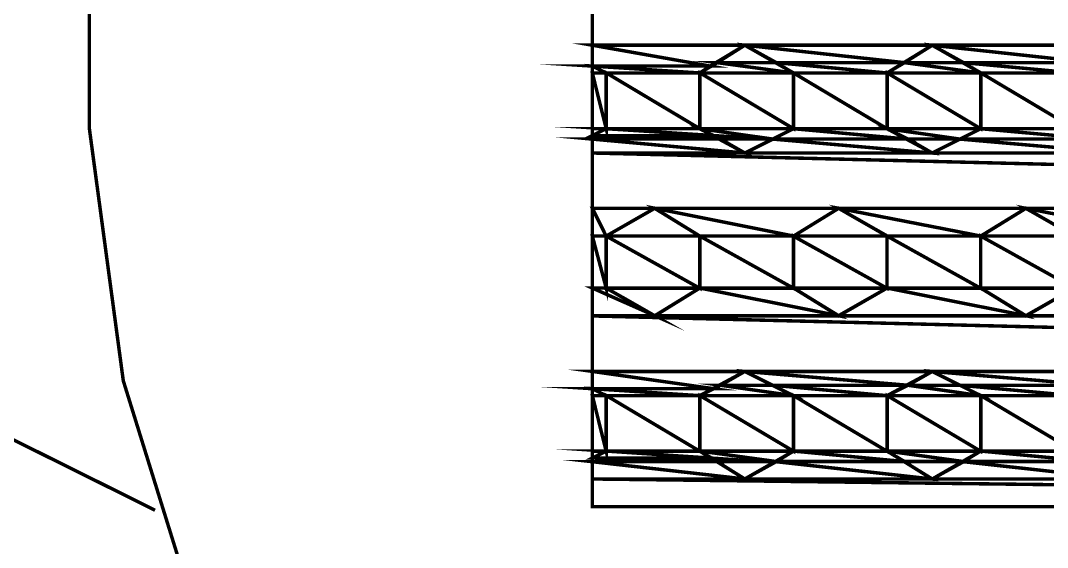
# Model space of a CAD drawing. Header units: metres. Extents: x -593 to 248, y 430 to 1024.
# Drawn here: x -420.08 to -407.53, y 544.42 to 550.85 of the extents above; entities that cross this region are included whole.
import ezdxf

# ---------------------------------------------------------------- set-up
doc = ezdxf.new("R2010")
doc.units = ezdxf.units.M
doc.header["$MEASUREMENT"] = 0
for name, color, linetype in [('C00-00-00-BLACK', 7, 'Continuous'), ('C00-7E-FF', 150, 'Continuous'), ('C62-64-65', 252, 'Continuous'), ('C93-95-97', 253, 'Continuous')]:
    doc.layers.add(name, color=color, linetype=linetype)

msp = doc.modelspace()

# ---------------------------------------------------------------- linework, layer by layer
at = {"layer": 'C00-00-00-BLACK', "const_width": 0.0423}
for points in [[(-413.091, 544.914), (-413.091, 558.395)], [(-411.777, 550.214), (-411.227, 550.553)], [(-411.227, 550.553), (-410.631, 550.214)], [(-409.488, 550.214), (-408.935, 550.553)], [(-408.935, 550.553), (-408.343, 550.214)], [(-413.091, 550.298), (-412.922, 550.214)], [(-412.922, 550.214), (-412.922, 549.533)], [(-411.777, 550.214), (-411.777, 549.533)], [(-410.631, 550.214), (-410.631, 549.533)], [(-409.488, 550.214), (-409.488, 549.533)], [(-408.343, 550.214), (-408.343, 549.533)], [(-413.091, 549.449), (-412.922, 549.533)], [(-411.777, 549.533), (-411.227, 549.236)], [(-411.227, 549.236), (-410.631, 549.533)], [(-409.488, 549.533), (-408.935, 549.236)], [(-408.935, 549.236), (-408.343, 549.533)], [(-412.922, 548.221), (-412.329, 548.56)], [(-412.329, 548.56), (-411.777, 548.221)], [(-410.631, 548.221), (-410.08, 548.56)], [(-410.08, 548.56), (-409.488, 548.221)], [(-408.343, 548.221), (-407.79, 548.56)], [(-407.79, 548.56), (-407.196, 548.221)], [(-412.922, 548.221), (-412.922, 547.586)], [(-411.777, 548.221), (-411.777, 547.586)], [(-410.631, 548.221), (-410.631, 547.586)], [(-409.488, 548.221), (-409.488, 547.586)], [(-408.343, 548.221), (-408.343, 547.586)], [(-412.922, 547.586), (-412.329, 547.245)], [(-412.329, 547.245), (-411.777, 547.586)], [(-410.631, 547.586), (-410.08, 547.245)], [(-410.08, 547.245), (-409.488, 547.586)], [(-408.343, 547.586), (-407.79, 547.245)], [(-407.79, 547.245), (-407.196, 547.586)], [(-411.777, 546.271), (-411.227, 546.567)], [(-411.227, 546.567), (-410.631, 546.271)], [(-409.488, 546.271), (-408.935, 546.567)], [(-408.935, 546.567), (-408.343, 546.271)], [(-413.091, 546.356), (-412.922, 546.271)], [(-412.922, 546.271), (-412.922, 545.594)], [(-411.777, 546.271), (-411.777, 545.594)], [(-410.631, 546.271), (-410.631, 545.594)], [(-409.488, 546.271), (-409.488, 545.594)], [(-408.343, 546.271), (-408.343, 545.594)], [(-413.091, 545.509), (-412.922, 545.594)], [(-411.777, 545.594), (-411.227, 545.253)], [(-411.227, 545.253), (-410.631, 545.594)], [(-409.488, 545.594), (-408.935, 545.253)], [(-408.935, 545.253), (-408.343, 545.594)], [(-385.736, 544.914), (-413.091, 544.914)]]:
    msp.add_lwpolyline(points, dxfattribs=at)
at = {"layer": 'C00-7E-FF', "const_width": 0.0423}
for points in [[(-418.437, 544.871), (-469.798, 570.391)], [(-415.763, 561.96), (-417.64, 558.496), (-418.826, 554.667), (-419.24, 551.582), (-419.24, 550.553), (-419.24, 549.529), (-418.826, 546.453), (-417.64, 542.635), (-415.763, 539.178), (-413.277, 536.167), (-410.265, 533.683), (-406.806, 531.806), (-402.986, 530.621), (-399.91, 530.206), (-398.884, 530.206), (-397.856, 530.206), (-394.769, 530.621), (-390.938, 531.806)]]:
    msp.add_lwpolyline(points, dxfattribs=at)
at = {"layer": 'C62-64-65', "const_width": 0.0423}
for points in [[(-411.227, 550.553), (-410.845, 550.34), (-411.564, 550.34), (-411.227, 550.553)], [(-408.935, 550.553), (-408.553, 550.34), (-409.277, 550.34), (-408.935, 550.553)], [(-413.091, 550.214), (-412.922, 549.533), (-413.091, 549.533), (-413.091, 550.214)], [(-413.091, 550.298), (-412.922, 550.214), (-413.091, 550.214), (-413.091, 550.298)], [(-410.845, 550.34), (-411.564, 550.34), (-410.634, 550.214), (-410.845, 550.34)], [(-411.564, 550.34), (-410.634, 550.214), (-411.779, 550.214), (-411.564, 550.34)], [(-408.553, 550.34), (-409.274, 550.34), (-408.343, 550.214), (-408.553, 550.34)], [(-409.274, 550.34), (-408.343, 550.214), (-409.488, 550.214), (-409.274, 550.34)], [(-412.922, 550.214), (-413.091, 550.214), (-412.922, 549.533), (-412.922, 550.214)], [(-410.631, 550.214), (-411.774, 550.214), (-410.631, 549.533), (-410.631, 550.214)], [(-411.774, 550.214), (-410.631, 549.533), (-411.774, 549.533), (-411.774, 550.214)], [(-408.343, 550.214), (-409.485, 550.214), (-408.343, 549.533), (-408.343, 550.214)], [(-409.485, 550.214), (-408.343, 549.533), (-409.485, 549.533), (-409.485, 550.214)], [(-411.777, 549.533), (-410.885, 549.406), (-411.52, 549.406), (-411.777, 549.533)], [(-409.488, 549.533), (-408.596, 549.406), (-409.231, 549.406), (-409.488, 549.533)], [(-413.091, 549.533), (-412.922, 549.533), (-413.091, 549.449), (-413.091, 549.533)], [(-410.631, 549.533), (-411.777, 549.533), (-410.885, 549.406), (-410.631, 549.533)], [(-408.343, 549.533), (-409.488, 549.533), (-408.596, 549.406), (-408.343, 549.533)], [(-411.523, 549.406), (-410.888, 549.406), (-411.227, 549.236), (-411.523, 549.406)], [(-409.231, 549.406), (-408.596, 549.406), (-408.935, 549.236), (-409.231, 549.406)], [(-412.329, 548.56), (-411.777, 548.221), (-412.922, 548.221), (-412.329, 548.56)], [(-410.08, 548.56), (-409.488, 548.221), (-410.631, 548.221), (-410.08, 548.56)], [(-407.79, 548.56), (-407.196, 548.221), (-408.343, 548.221), (-407.79, 548.56)], [(-411.777, 548.221), (-412.922, 548.221), (-411.777, 547.583), (-411.777, 548.221)], [(-412.922, 548.221), (-411.777, 547.583), (-412.922, 547.583), (-412.922, 548.221)], [(-409.488, 548.221), (-410.634, 548.221), (-409.488, 547.583), (-409.488, 548.221)], [(-410.634, 548.221), (-409.488, 547.583), (-410.634, 547.583), (-410.634, 548.221)], [(-407.196, 548.221), (-408.343, 548.221), (-407.196, 547.583), (-407.196, 548.221)], [(-408.343, 548.221), (-407.196, 547.583), (-408.343, 547.583), (-408.343, 548.221)], [(-412.922, 547.586), (-411.777, 547.586), (-412.329, 547.245), (-412.922, 547.586)], [(-410.631, 547.586), (-409.488, 547.586), (-410.08, 547.245), (-410.631, 547.586)], [(-408.343, 547.586), (-407.196, 547.586), (-407.79, 547.245), (-408.343, 547.586)], [(-411.227, 546.567), (-410.888, 546.398), (-411.523, 546.398), (-411.227, 546.567)], [(-408.935, 546.567), (-408.596, 546.398), (-409.231, 546.398), (-408.935, 546.567)], [(-413.091, 546.271), (-412.922, 545.592), (-413.091, 545.592), (-413.091, 546.271)], [(-411.523, 546.398), (-410.634, 546.271), (-411.779, 546.271), (-411.523, 546.398)], [(-410.888, 546.398), (-411.523, 546.398), (-410.634, 546.271), (-410.888, 546.398)], [(-409.231, 546.398), (-408.343, 546.271), (-409.488, 546.271), (-409.231, 546.398)], [(-408.596, 546.398), (-409.231, 546.398), (-408.343, 546.271), (-408.596, 546.398)], [(-413.091, 546.356), (-412.922, 546.271), (-413.091, 546.271), (-413.091, 546.356)], [(-411.774, 546.271), (-410.631, 545.592), (-411.774, 545.592), (-411.774, 546.271)], [(-409.485, 546.271), (-408.343, 545.592), (-409.485, 545.592), (-409.485, 546.271)], [(-412.922, 546.271), (-413.091, 546.271), (-412.922, 545.592), (-412.922, 546.271)], [(-410.631, 546.271), (-411.774, 546.271), (-410.631, 545.592), (-410.631, 546.271)], [(-408.343, 546.271), (-409.485, 546.271), (-408.343, 545.592), (-408.343, 546.271)], [(-413.091, 545.594), (-412.922, 545.594), (-413.091, 545.509), (-413.091, 545.594)], [(-410.631, 545.594), (-411.777, 545.594), (-410.842, 545.466), (-410.631, 545.594)], [(-411.777, 545.594), (-410.842, 545.466), (-411.562, 545.466), (-411.777, 545.594)], [(-408.343, 545.594), (-409.488, 545.594), (-408.553, 545.466), (-408.343, 545.594)], [(-409.488, 545.594), (-408.553, 545.466), (-409.274, 545.466), (-409.488, 545.594)], [(-411.564, 545.464), (-410.845, 545.464), (-411.227, 545.253), (-411.564, 545.464)], [(-409.277, 545.464), (-408.553, 545.464), (-408.935, 545.253), (-409.277, 545.464)]]:
    msp.add_lwpolyline(points, close=True, dxfattribs=at)
at = {"layer": 'C62-64-65'}
for points in [[(-411.227, 550.553), (-410.845, 550.34), (-411.564, 550.34), (-411.227, 550.553)], [(-408.935, 550.553), (-408.553, 550.34), (-409.277, 550.34), (-408.935, 550.553)], [(-411.564, 550.34), (-410.634, 550.214), (-411.779, 550.214), (-411.564, 550.34)], [(-410.845, 550.34), (-411.564, 550.34), (-410.634, 550.214), (-410.845, 550.34)], [(-409.274, 550.34), (-408.343, 550.214), (-409.488, 550.214), (-409.274, 550.34)], [(-408.553, 550.34), (-409.274, 550.34), (-408.343, 550.214), (-408.553, 550.34)], [(-413.091, 550.298), (-412.922, 550.214), (-413.091, 550.214), (-413.091, 550.298)], [(-412.922, 550.214), (-413.091, 550.214), (-412.922, 549.533), (-412.922, 550.214)], [(-413.091, 550.214), (-412.922, 549.533), (-413.091, 549.533), (-413.091, 550.214)], [(-410.631, 550.214), (-411.774, 550.214), (-410.631, 549.533), (-410.631, 550.214)], [(-411.774, 550.214), (-410.631, 549.533), (-411.774, 549.533), (-411.774, 550.214)], [(-408.343, 550.214), (-409.485, 550.214), (-408.343, 549.533), (-408.343, 550.214)], [(-409.485, 550.214), (-408.343, 549.533), (-409.485, 549.533), (-409.485, 550.214)], [(-413.091, 549.533), (-412.922, 549.533), (-413.091, 549.449), (-413.091, 549.533)], [(-410.631, 549.533), (-411.777, 549.533), (-410.885, 549.406), (-410.631, 549.533)], [(-411.777, 549.533), (-410.885, 549.406), (-411.52, 549.406), (-411.777, 549.533)], [(-408.343, 549.533), (-409.488, 549.533), (-408.596, 549.406), (-408.343, 549.533)], [(-409.488, 549.533), (-408.596, 549.406), (-409.231, 549.406), (-409.488, 549.533)], [(-411.523, 549.406), (-410.888, 549.406), (-411.227, 549.236), (-411.523, 549.406)], [(-409.231, 549.406), (-408.596, 549.406), (-408.935, 549.236), (-409.231, 549.406)], [(-412.329, 548.56), (-411.777, 548.221), (-412.922, 548.221), (-412.329, 548.56)], [(-410.08, 548.56), (-409.488, 548.221), (-410.631, 548.221), (-410.08, 548.56)], [(-407.79, 548.56), (-407.196, 548.221), (-408.343, 548.221), (-407.79, 548.56)], [(-411.777, 548.221), (-412.922, 548.221), (-411.777, 547.583), (-411.777, 548.221)], [(-412.922, 548.221), (-411.777, 547.583), (-412.922, 547.583), (-412.922, 548.221)], [(-409.488, 548.221), (-410.634, 548.221), (-409.488, 547.583), (-409.488, 548.221)], [(-410.634, 548.221), (-409.488, 547.583), (-410.634, 547.583), (-410.634, 548.221)], [(-407.196, 548.221), (-408.343, 548.221), (-407.196, 547.583), (-407.196, 548.221)], [(-408.343, 548.221), (-407.196, 547.583), (-408.343, 547.583), (-408.343, 548.221)], [(-412.922, 547.586), (-411.777, 547.586), (-412.329, 547.245), (-412.922, 547.586)], [(-410.631, 547.586), (-409.488, 547.586), (-410.08, 547.245), (-410.631, 547.586)], [(-408.343, 547.586), (-407.196, 547.586), (-407.79, 547.245), (-408.343, 547.586)], [(-411.227, 546.567), (-410.888, 546.398), (-411.523, 546.398), (-411.227, 546.567)], [(-408.935, 546.567), (-408.596, 546.398), (-409.231, 546.398), (-408.935, 546.567)], [(-413.091, 546.356), (-412.922, 546.271), (-413.091, 546.271), (-413.091, 546.356)], [(-411.523, 546.398), (-410.634, 546.271), (-411.779, 546.271), (-411.523, 546.398)], [(-410.888, 546.398), (-411.523, 546.398), (-410.634, 546.271), (-410.888, 546.398)], [(-409.231, 546.398), (-408.343, 546.271), (-409.488, 546.271), (-409.231, 546.398)], [(-408.596, 546.398), (-409.231, 546.398), (-408.343, 546.271), (-408.596, 546.398)], [(-412.922, 546.271), (-413.091, 546.271), (-412.922, 545.592), (-412.922, 546.271)], [(-413.091, 546.271), (-412.922, 545.592), (-413.091, 545.592), (-413.091, 546.271)], [(-410.631, 546.271), (-411.774, 546.271), (-410.631, 545.592), (-410.631, 546.271)], [(-411.774, 546.271), (-410.631, 545.592), (-411.774, 545.592), (-411.774, 546.271)], [(-408.343, 546.271), (-409.485, 546.271), (-408.343, 545.592), (-408.343, 546.271)], [(-409.485, 546.271), (-408.343, 545.592), (-409.485, 545.592), (-409.485, 546.271)], [(-413.091, 545.594), (-412.922, 545.594), (-413.091, 545.509), (-413.091, 545.594)], [(-410.631, 545.594), (-411.777, 545.594), (-410.842, 545.466), (-410.631, 545.594)], [(-411.777, 545.594), (-410.842, 545.466), (-411.562, 545.466), (-411.777, 545.594)], [(-408.343, 545.594), (-409.488, 545.594), (-408.553, 545.466), (-408.343, 545.594)], [(-409.488, 545.594), (-408.553, 545.466), (-409.274, 545.466), (-409.488, 545.594)], [(-411.564, 545.464), (-410.845, 545.464), (-411.227, 545.253), (-411.564, 545.464)], [(-409.277, 545.464), (-408.553, 545.464), (-408.935, 545.253), (-409.277, 545.464)]]:
    msp.add_lwpolyline(points, close=True, dxfattribs=at)
at = {"layer": 'C93-95-97', "const_width": 0.0423}
for points in [[(-413.091, 551.187), (-385.736, 550.553), (-413.091, 550.553), (-413.091, 551.187)], [(-411.227, 550.553), (-413.091, 550.553), (-411.65, 550.298), (-411.227, 550.553)], [(-413.091, 550.553), (-411.65, 550.298), (-413.091, 550.298), (-413.091, 550.553)], [(-408.935, 550.553), (-411.227, 550.553), (-409.274, 550.34), (-408.935, 550.553)], [(-411.227, 550.553), (-409.274, 550.34), (-410.842, 550.34), (-411.227, 550.553)], [(-406.646, 550.553), (-408.938, 550.553), (-406.985, 550.34), (-406.646, 550.553)], [(-408.938, 550.553), (-406.985, 550.34), (-408.553, 550.34), (-408.938, 550.553)], [(-411.65, 550.298), (-413.091, 550.298), (-411.777, 550.214), (-411.65, 550.298)], [(-413.091, 550.298), (-411.777, 550.214), (-412.922, 550.214), (-413.091, 550.298)], [(-409.277, 550.34), (-410.845, 550.34), (-409.488, 550.214), (-409.277, 550.34)], [(-410.845, 550.34), (-409.488, 550.214), (-410.634, 550.214), (-410.845, 550.34)], [(-406.985, 550.34), (-408.553, 550.34), (-407.196, 550.214), (-406.985, 550.34)], [(-408.553, 550.34), (-407.196, 550.214), (-408.343, 550.214), (-408.553, 550.34)], [(-411.777, 550.214), (-412.919, 550.214), (-411.777, 549.533), (-411.777, 550.214)], [(-412.919, 550.214), (-411.777, 549.533), (-412.919, 549.533), (-412.919, 550.214)], [(-409.488, 550.214), (-410.631, 550.214), (-409.488, 549.533), (-409.488, 550.214)], [(-410.631, 550.214), (-409.488, 549.533), (-410.631, 549.533), (-410.631, 550.214)], [(-407.196, 550.214), (-408.34, 550.214), (-407.196, 549.533), (-407.196, 550.214)], [(-408.34, 550.214), (-407.196, 549.533), (-408.34, 549.533), (-408.34, 550.214)], [(-411.777, 549.533), (-412.922, 549.533), (-411.607, 549.449), (-411.777, 549.533)], [(-412.922, 549.533), (-411.607, 549.449), (-413.091, 549.449), (-412.922, 549.533)], [(-413.091, 549.449), (-411.523, 549.406), (-413.091, 549.406), (-413.091, 549.449)], [(-411.607, 549.449), (-413.091, 549.449), (-411.523, 549.406), (-411.607, 549.449)], [(-409.488, 549.533), (-410.634, 549.533), (-409.234, 549.406), (-409.488, 549.533)], [(-410.634, 549.533), (-409.234, 549.406), (-410.888, 549.406), (-410.634, 549.533)], [(-407.196, 549.533), (-408.343, 549.533), (-406.942, 549.406), (-407.196, 549.533)], [(-408.343, 549.533), (-406.942, 549.406), (-408.596, 549.406), (-408.343, 549.533)], [(-411.523, 549.406), (-413.091, 549.406), (-411.227, 549.236), (-411.523, 549.406)], [(-413.091, 549.406), (-411.227, 549.236), (-413.091, 549.236), (-413.091, 549.406)], [(-409.231, 549.406), (-410.885, 549.406), (-408.935, 549.236), (-409.231, 549.406)], [(-410.885, 549.406), (-408.935, 549.236), (-411.224, 549.236), (-410.885, 549.406)], [(-406.942, 549.406), (-408.596, 549.406), (-406.646, 549.236), (-406.942, 549.406)], [(-408.596, 549.406), (-406.646, 549.236), (-408.935, 549.236), (-408.596, 549.406)], [(-385.736, 549.236), (-413.091, 549.236), (-385.736, 548.56), (-385.736, 549.236)], [(-413.091, 549.236), (-385.736, 548.56), (-413.091, 548.56), (-413.091, 549.236)], [(-412.329, 548.56), (-413.091, 548.56), (-412.922, 548.221), (-412.329, 548.56)], [(-413.091, 548.56), (-412.922, 548.221), (-413.091, 548.221), (-413.091, 548.56)], [(-410.08, 548.56), (-412.327, 548.56), (-410.631, 548.221), (-410.08, 548.56)], [(-412.327, 548.56), (-410.631, 548.221), (-411.777, 548.221), (-412.327, 548.56)], [(-407.79, 548.56), (-410.08, 548.56), (-408.34, 548.221), (-407.79, 548.56)], [(-410.08, 548.56), (-408.34, 548.221), (-409.485, 548.221), (-410.08, 548.56)], [(-405.501, 548.56), (-407.791, 548.56), (-406.051, 548.221), (-405.501, 548.56)], [(-407.791, 548.56), (-406.051, 548.221), (-407.196, 548.221), (-407.791, 548.56)], [(-413.091, 548.221), (-412.922, 547.586), (-413.091, 547.586), (-413.091, 548.221)], [(-412.922, 548.221), (-413.091, 548.221), (-412.922, 547.586), (-412.922, 548.221)], [(-410.631, 548.221), (-411.777, 548.221), (-410.631, 547.583), (-410.631, 548.221)], [(-411.777, 548.221), (-410.631, 547.583), (-411.777, 547.583), (-411.777, 548.221)], [(-408.343, 548.221), (-409.488, 548.221), (-408.343, 547.583), (-408.343, 548.221)], [(-409.488, 548.221), (-408.343, 547.583), (-409.488, 547.583), (-409.488, 548.221)], [(-412.922, 547.586), (-413.091, 547.586), (-412.329, 547.248), (-412.922, 547.586)], [(-413.091, 547.586), (-412.329, 547.248), (-413.091, 547.248), (-413.091, 547.586)], [(-411.777, 547.586), (-410.08, 547.248), (-412.327, 547.248), (-411.777, 547.586)], [(-410.631, 547.586), (-411.777, 547.586), (-410.08, 547.248), (-410.631, 547.586)], [(-409.488, 547.586), (-407.791, 547.248), (-410.08, 547.248), (-409.488, 547.586)], [(-408.343, 547.586), (-409.488, 547.586), (-407.791, 547.248), (-408.343, 547.586)], [(-407.196, 547.586), (-405.501, 547.248), (-407.79, 547.248), (-407.196, 547.586)], [(-385.736, 547.245), (-413.091, 547.245), (-385.736, 546.567), (-385.736, 547.245)], [(-413.091, 547.245), (-385.736, 546.567), (-413.091, 546.567), (-413.091, 547.245)], [(-411.227, 546.567), (-413.091, 546.567), (-411.607, 546.356), (-411.227, 546.567)], [(-413.091, 546.567), (-411.607, 546.356), (-413.091, 546.356), (-413.091, 546.567)], [(-408.935, 546.567), (-411.227, 546.567), (-409.231, 546.398), (-408.935, 546.567)], [(-411.227, 546.567), (-409.231, 546.398), (-410.888, 546.398), (-411.227, 546.567)], [(-406.646, 546.567), (-408.938, 546.567), (-406.942, 546.398), (-406.646, 546.567)], [(-408.938, 546.567), (-406.942, 546.398), (-408.599, 546.398), (-408.938, 546.567)], [(-409.231, 546.398), (-410.885, 546.398), (-409.485, 546.271), (-409.231, 546.398)], [(-410.885, 546.398), (-409.485, 546.271), (-410.631, 546.271), (-410.885, 546.398)], [(-406.942, 546.398), (-408.596, 546.398), (-407.196, 546.271), (-406.942, 546.398)], [(-408.596, 546.398), (-407.196, 546.271), (-408.343, 546.271), (-408.596, 546.398)], [(-411.607, 546.356), (-413.091, 546.356), (-411.777, 546.271), (-411.607, 546.356)], [(-413.091, 546.356), (-411.777, 546.271), (-412.922, 546.271), (-413.091, 546.356)], [(-412.919, 546.271), (-411.777, 545.592), (-412.919, 545.592), (-412.919, 546.271)], [(-410.631, 546.271), (-409.488, 545.592), (-410.631, 545.592), (-410.631, 546.271)], [(-408.34, 546.271), (-407.196, 545.592), (-408.34, 545.592), (-408.34, 546.271)], [(-411.777, 546.271), (-412.919, 546.271), (-411.777, 545.592), (-411.777, 546.271)], [(-409.488, 546.271), (-410.631, 546.271), (-409.488, 545.592), (-409.488, 546.271)], [(-407.196, 546.271), (-408.34, 546.271), (-407.196, 545.592), (-407.196, 546.271)], [(-411.777, 545.594), (-412.922, 545.594), (-411.65, 545.509), (-411.777, 545.594)], [(-412.922, 545.594), (-411.65, 545.509), (-413.091, 545.509), (-412.922, 545.594)], [(-409.488, 545.594), (-410.634, 545.594), (-409.277, 545.466), (-409.488, 545.594)], [(-410.634, 545.594), (-409.277, 545.466), (-410.845, 545.466), (-410.634, 545.594)], [(-407.196, 545.594), (-408.343, 545.594), (-406.985, 545.466), (-407.196, 545.594)], [(-408.343, 545.594), (-406.985, 545.466), (-408.553, 545.466), (-408.343, 545.594)], [(-411.65, 545.509), (-413.091, 545.509), (-411.564, 545.464), (-411.65, 545.509)], [(-411.564, 545.464), (-413.091, 545.464), (-411.227, 545.253), (-411.564, 545.464)], [(-413.091, 545.509), (-411.564, 545.464), (-413.091, 545.464), (-413.091, 545.509)], [(-413.091, 545.464), (-411.227, 545.253), (-413.091, 545.253), (-413.091, 545.464)], [(-410.845, 545.464), (-408.938, 545.253), (-411.227, 545.253), (-410.845, 545.464)], [(-409.277, 545.464), (-410.845, 545.464), (-408.938, 545.253), (-409.277, 545.464)], [(-408.553, 545.464), (-406.646, 545.253), (-408.935, 545.253), (-408.553, 545.464)], [(-406.985, 545.464), (-408.553, 545.464), (-406.646, 545.253), (-406.985, 545.464)], [(-385.736, 545.253), (-413.091, 545.253), (-385.736, 544.914), (-385.736, 545.253)], [(-413.091, 545.253), (-385.736, 544.914), (-413.091, 544.914), (-413.091, 545.253)]]:
    msp.add_lwpolyline(points, close=True, dxfattribs=at)
at = {"layer": 'C93-95-97'}
for points in [[(-413.091, 551.187), (-385.736, 550.553), (-413.091, 550.553), (-413.091, 551.187)], [(-411.227, 550.553), (-413.091, 550.553), (-411.65, 550.298), (-411.227, 550.553)], [(-413.091, 550.553), (-411.65, 550.298), (-413.091, 550.298), (-413.091, 550.553)], [(-408.935, 550.553), (-411.227, 550.553), (-409.274, 550.34), (-408.935, 550.553)], [(-411.227, 550.553), (-409.274, 550.34), (-410.842, 550.34), (-411.227, 550.553)], [(-406.646, 550.553), (-408.938, 550.553), (-406.985, 550.34), (-406.646, 550.553)], [(-408.938, 550.553), (-406.985, 550.34), (-408.553, 550.34), (-408.938, 550.553)], [(-409.277, 550.34), (-410.845, 550.34), (-409.488, 550.214), (-409.277, 550.34)], [(-410.845, 550.34), (-409.488, 550.214), (-410.634, 550.214), (-410.845, 550.34)], [(-406.985, 550.34), (-408.553, 550.34), (-407.196, 550.214), (-406.985, 550.34)], [(-408.553, 550.34), (-407.196, 550.214), (-408.343, 550.214), (-408.553, 550.34)], [(-411.65, 550.298), (-413.091, 550.298), (-411.777, 550.214), (-411.65, 550.298)], [(-413.091, 550.298), (-411.777, 550.214), (-412.922, 550.214), (-413.091, 550.298)], [(-411.777, 550.214), (-412.919, 550.214), (-411.777, 549.533), (-411.777, 550.214)], [(-412.919, 550.214), (-411.777, 549.533), (-412.919, 549.533), (-412.919, 550.214)], [(-409.488, 550.214), (-410.631, 550.214), (-409.488, 549.533), (-409.488, 550.214)], [(-410.631, 550.214), (-409.488, 549.533), (-410.631, 549.533), (-410.631, 550.214)], [(-407.196, 550.214), (-408.34, 550.214), (-407.196, 549.533), (-407.196, 550.214)], [(-408.34, 550.214), (-407.196, 549.533), (-408.34, 549.533), (-408.34, 550.214)], [(-412.922, 549.533), (-411.607, 549.449), (-413.091, 549.449), (-412.922, 549.533)], [(-411.607, 549.449), (-413.091, 549.449), (-411.523, 549.406), (-411.607, 549.449)], [(-413.091, 549.449), (-411.523, 549.406), (-413.091, 549.406), (-413.091, 549.449)], [(-411.777, 549.533), (-412.922, 549.533), (-411.607, 549.449), (-411.777, 549.533)], [(-410.634, 549.533), (-409.234, 549.406), (-410.888, 549.406), (-410.634, 549.533)], [(-409.488, 549.533), (-410.634, 549.533), (-409.234, 549.406), (-409.488, 549.533)], [(-408.343, 549.533), (-406.942, 549.406), (-408.596, 549.406), (-408.343, 549.533)], [(-407.196, 549.533), (-408.343, 549.533), (-406.942, 549.406), (-407.196, 549.533)], [(-411.523, 549.406), (-413.091, 549.406), (-411.227, 549.236), (-411.523, 549.406)], [(-413.091, 549.406), (-411.227, 549.236), (-413.091, 549.236), (-413.091, 549.406)], [(-410.885, 549.406), (-408.935, 549.236), (-411.224, 549.236), (-410.885, 549.406)], [(-409.231, 549.406), (-410.885, 549.406), (-408.935, 549.236), (-409.231, 549.406)], [(-408.596, 549.406), (-406.646, 549.236), (-408.935, 549.236), (-408.596, 549.406)], [(-406.942, 549.406), (-408.596, 549.406), (-406.646, 549.236), (-406.942, 549.406)], [(-385.736, 549.236), (-413.091, 549.236), (-385.736, 548.56), (-385.736, 549.236)], [(-413.091, 549.236), (-385.736, 548.56), (-413.091, 548.56), (-413.091, 549.236)], [(-412.329, 548.56), (-413.091, 548.56), (-412.922, 548.221), (-412.329, 548.56)], [(-413.091, 548.56), (-412.922, 548.221), (-413.091, 548.221), (-413.091, 548.56)], [(-410.08, 548.56), (-412.327, 548.56), (-410.631, 548.221), (-410.08, 548.56)], [(-412.327, 548.56), (-410.631, 548.221), (-411.777, 548.221), (-412.327, 548.56)], [(-407.79, 548.56), (-410.08, 548.56), (-408.34, 548.221), (-407.79, 548.56)], [(-410.08, 548.56), (-408.34, 548.221), (-409.485, 548.221), (-410.08, 548.56)], [(-405.501, 548.56), (-407.791, 548.56), (-406.051, 548.221), (-405.501, 548.56)], [(-407.791, 548.56), (-406.051, 548.221), (-407.196, 548.221), (-407.791, 548.56)], [(-412.922, 548.221), (-413.091, 548.221), (-412.922, 547.586), (-412.922, 548.221)], [(-413.091, 548.221), (-412.922, 547.586), (-413.091, 547.586), (-413.091, 548.221)], [(-410.631, 548.221), (-411.777, 548.221), (-410.631, 547.583), (-410.631, 548.221)], [(-411.777, 548.221), (-410.631, 547.583), (-411.777, 547.583), (-411.777, 548.221)], [(-408.343, 548.221), (-409.488, 548.221), (-408.343, 547.583), (-408.343, 548.221)], [(-409.488, 548.221), (-408.343, 547.583), (-409.488, 547.583), (-409.488, 548.221)], [(-412.922, 547.586), (-413.091, 547.586), (-412.329, 547.248), (-412.922, 547.586)], [(-413.091, 547.586), (-412.329, 547.248), (-413.091, 547.248), (-413.091, 547.586)], [(-411.777, 547.586), (-410.08, 547.248), (-412.327, 547.248), (-411.777, 547.586)], [(-410.631, 547.586), (-411.777, 547.586), (-410.08, 547.248), (-410.631, 547.586)], [(-409.488, 547.586), (-407.791, 547.248), (-410.08, 547.248), (-409.488, 547.586)], [(-408.343, 547.586), (-409.488, 547.586), (-407.791, 547.248), (-408.343, 547.586)], [(-407.196, 547.586), (-405.501, 547.248), (-407.79, 547.248), (-407.196, 547.586)], [(-385.736, 547.245), (-413.091, 547.245), (-385.736, 546.567), (-385.736, 547.245)], [(-413.091, 547.245), (-385.736, 546.567), (-413.091, 546.567), (-413.091, 547.245)], [(-411.227, 546.567), (-413.091, 546.567), (-411.607, 546.356), (-411.227, 546.567)], [(-413.091, 546.567), (-411.607, 546.356), (-413.091, 546.356), (-413.091, 546.567)], [(-408.935, 546.567), (-411.227, 546.567), (-409.231, 546.398), (-408.935, 546.567)], [(-411.227, 546.567), (-409.231, 546.398), (-410.888, 546.398), (-411.227, 546.567)], [(-406.646, 546.567), (-408.938, 546.567), (-406.942, 546.398), (-406.646, 546.567)], [(-408.938, 546.567), (-406.942, 546.398), (-408.599, 546.398), (-408.938, 546.567)], [(-411.607, 546.356), (-413.091, 546.356), (-411.777, 546.271), (-411.607, 546.356)], [(-413.091, 546.356), (-411.777, 546.271), (-412.922, 546.271), (-413.091, 546.356)], [(-409.231, 546.398), (-410.885, 546.398), (-409.485, 546.271), (-409.231, 546.398)], [(-410.885, 546.398), (-409.485, 546.271), (-410.631, 546.271), (-410.885, 546.398)], [(-406.942, 546.398), (-408.596, 546.398), (-407.196, 546.271), (-406.942, 546.398)], [(-408.596, 546.398), (-407.196, 546.271), (-408.343, 546.271), (-408.596, 546.398)], [(-411.777, 546.271), (-412.919, 546.271), (-411.777, 545.592), (-411.777, 546.271)], [(-412.919, 546.271), (-411.777, 545.592), (-412.919, 545.592), (-412.919, 546.271)], [(-409.488, 546.271), (-410.631, 546.271), (-409.488, 545.592), (-409.488, 546.271)], [(-410.631, 546.271), (-409.488, 545.592), (-410.631, 545.592), (-410.631, 546.271)], [(-407.196, 546.271), (-408.34, 546.271), (-407.196, 545.592), (-407.196, 546.271)], [(-408.34, 546.271), (-407.196, 545.592), (-408.34, 545.592), (-408.34, 546.271)], [(-412.922, 545.594), (-411.65, 545.509), (-413.091, 545.509), (-412.922, 545.594)], [(-411.777, 545.594), (-412.922, 545.594), (-411.65, 545.509), (-411.777, 545.594)], [(-410.634, 545.594), (-409.277, 545.466), (-410.845, 545.466), (-410.634, 545.594)], [(-409.488, 545.594), (-410.634, 545.594), (-409.277, 545.466), (-409.488, 545.594)], [(-408.343, 545.594), (-406.985, 545.466), (-408.553, 545.466), (-408.343, 545.594)], [(-407.196, 545.594), (-408.343, 545.594), (-406.985, 545.466), (-407.196, 545.594)], [(-411.65, 545.509), (-413.091, 545.509), (-411.564, 545.464), (-411.65, 545.509)], [(-413.091, 545.509), (-411.564, 545.464), (-413.091, 545.464), (-413.091, 545.509)], [(-411.564, 545.464), (-413.091, 545.464), (-411.227, 545.253), (-411.564, 545.464)], [(-413.091, 545.464), (-411.227, 545.253), (-413.091, 545.253), (-413.091, 545.464)], [(-410.845, 545.464), (-408.938, 545.253), (-411.227, 545.253), (-410.845, 545.464)], [(-409.277, 545.464), (-410.845, 545.464), (-408.938, 545.253), (-409.277, 545.464)], [(-408.553, 545.464), (-406.646, 545.253), (-408.935, 545.253), (-408.553, 545.464)], [(-406.985, 545.464), (-408.553, 545.464), (-406.646, 545.253), (-406.985, 545.464)], [(-385.736, 545.253), (-413.091, 545.253), (-385.736, 544.914), (-385.736, 545.253)], [(-413.091, 545.253), (-385.736, 544.914), (-413.091, 544.914), (-413.091, 545.253)]]:
    msp.add_lwpolyline(points, close=True, dxfattribs=at)

doc.saveas('drawing.dxf')
